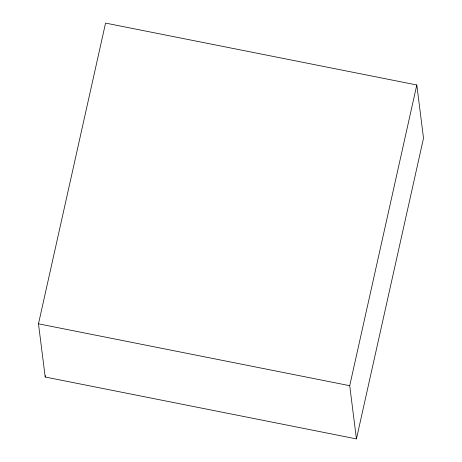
<?xml version="1.0" encoding="UTF-8"?>
<svg xmlns="http://www.w3.org/2000/svg" width="462" height="462" viewBox="0 0 462 462"><rect width="100%" height="100%" fill="white"/><g stroke="black" fill="none" stroke-linecap="round" stroke-linejoin="round"><path stroke-width="0.69" d="M38.485 323.816L105.561 23.1L416.799 84.979L423.515 138.184L356.439 438.9L45.201 377.021L38.485 323.816L349.717 385.695L356.439 438.9M45.201 377.021L45.519 375.612M349.717 385.695L416.799 84.979"/></g></svg>
